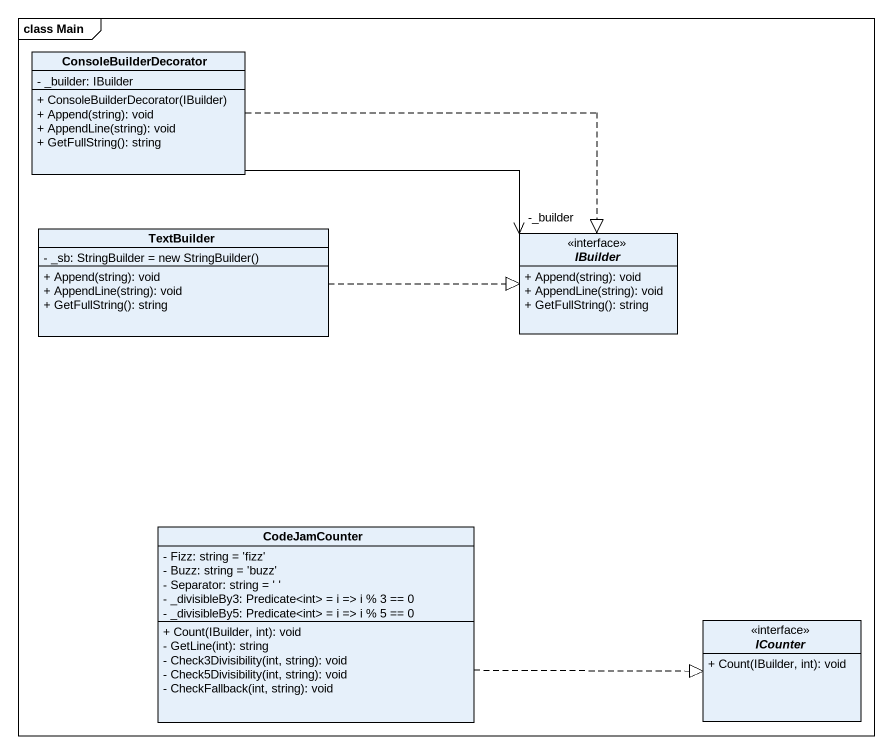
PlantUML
@startuml
mainframe class Main
hide circle
hide empty members
skinparam classAttributeIconSize 0
class ConsoleBuilderDecorator {
  - _builder: IBuilder
  + ConsoleBuilderDecorator(IBuilder)
  + Append(string): void
  + AppendLine(string): void
  + GetFullString(): string
}
class TextBuilder {
  {field} - _sb: StringBuilder = new StringBuilder()
  + Append(string): void
  + AppendLine(string): void
  + GetFullString(): string
}
interface IBuilder {
  + Append(string): void
  + AppendLine(string): void
  + GetFullString(): string
}
class CodeJamCounter {
  - Fizz: string = 'fizz'
  - Buzz: string = 'buzz'
  - Separator: string = ' '
  - _divisibleBy3: Predicate<int> = i => i % 3 == 0
  - _divisibleBy5: Predicate<int> = i => i % 5 == 0
  + Count(IBuilder, int): void
  - GetLine(int): string
  - Check3Divisibility(int, string): void
  - Check5Divisibility(int, string): void
  - CheckFallback(int, string): void
}
interface ICounter {
  + Count(IBuilder, int): void
}
ConsoleBuilderDecorator -right-> "-_builder" IBuilder
ConsoleBuilderDecorator .right.|> IBuilder
TextBuilder .right.|> IBuilder
CodeJamCounter .right.|> ICounter
@enduml
